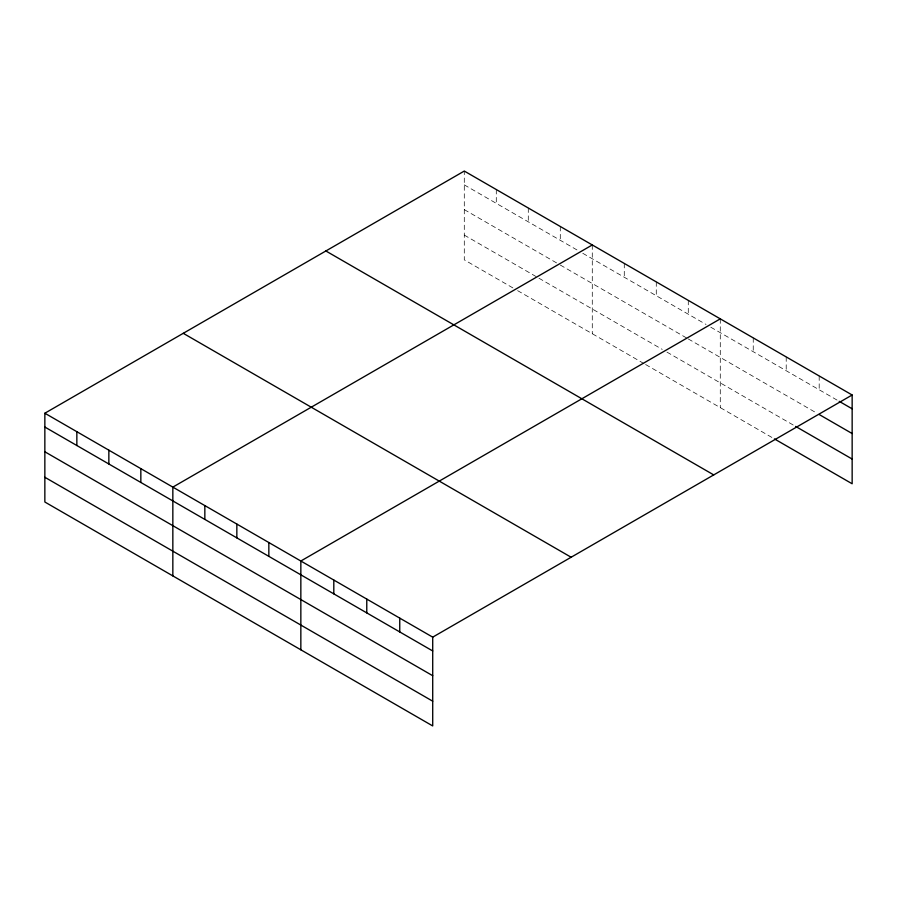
<?xml version="1.0" encoding="UTF-8"?>
<svg xmlns="http://www.w3.org/2000/svg" width="897" height="897" viewBox="0 0 897 897"><rect width="100%" height="100%" fill="white"/><g stroke="black" fill="none" stroke-linecap="round" stroke-linejoin="round"><path stroke-width="0.67" stroke-dasharray="4.49 3.36" d="M512.882 287.903L464.287 259.85L464.287 171.058M464.287 184.883L578.06 250.566M582.803 253.302L706.051 324.456M710.794 327.203L838.022 400.645M464.287 209.618L556.734 262.989M560.289 265.041L687.091 338.259M688.279 338.943L816.831 413.158M464.287 235.104L537.763 277.532M538.951 278.216L662.21 349.37M666.942 352.106L794.45 425.727M517.625 290.639L644.427 363.846M645.616 364.53L773.259 438.229M819.185 375.955L819.185 389.769M786.209 356.928L786.209 370.741M753.245 337.889L753.245 351.702M720.28 318.861L720.28 407.642M688.279 300.383L688.279 314.197M656.279 281.905L656.279 295.718M624.278 263.438L624.278 277.251M592.278 244.959L592.278 333.74M560.289 226.481L560.289 240.295M528.288 208.014L528.288 221.828M496.288 189.536L496.288 203.35"/><path stroke-width="1.35" d="M774.436 438.913L852.15 483.775L852.15 394.994L464.287 171.058L44.85 413.225L44.85 502.006L432.713 725.942L432.713 637.15L44.85 413.225M592.278 244.959L172.841 487.116L172.841 575.908M720.28 318.861L300.843 561.017L300.843 649.798M432.713 637.15L852.15 394.994M839.2 401.329L852.15 408.808M819.185 414.515L852.15 433.543M795.628 426.411L852.15 459.04M325.869 250.981L713.732 474.905M183.268 333.314L571.131 557.239M44.85 427.039L432.713 650.964M44.85 451.774L432.713 675.71M44.85 477.271L432.713 701.196M399.748 618.123L399.748 631.937M366.772 599.084L366.772 612.898M333.807 580.045L333.807 593.87M268.842 542.539L268.842 556.353M236.842 524.072L236.842 537.886M204.841 505.594L204.841 519.408M140.84 468.649L140.84 482.463M108.851 450.171L108.851 463.984M76.85 431.692L76.85 445.517"/></g></svg>
